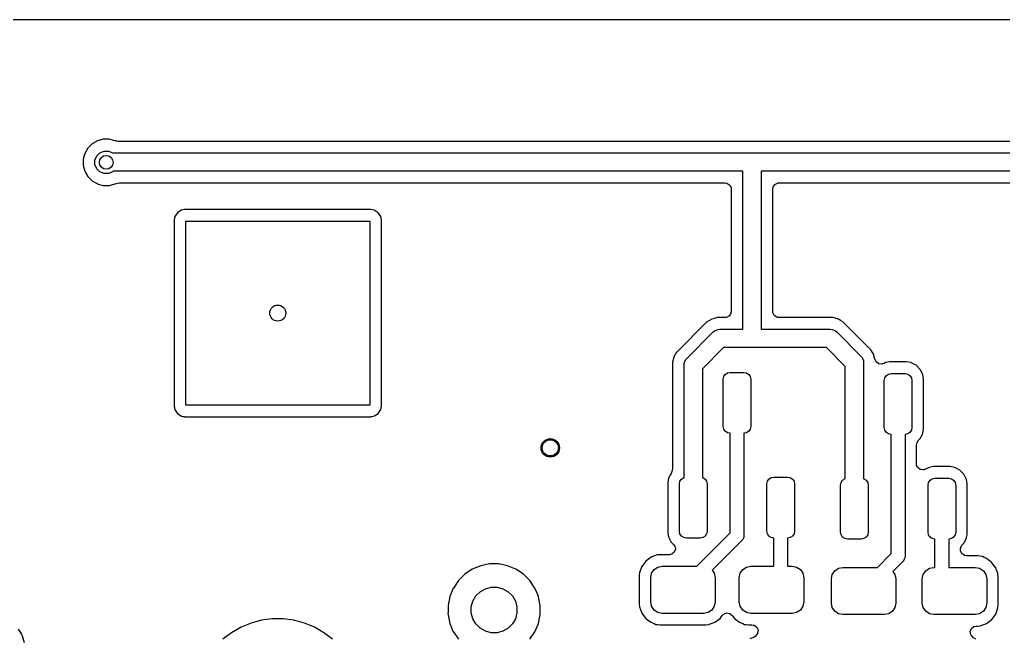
# Model space of a CAD drawing. Header units: inches. Extents: x 0.01 to 5.35, y 0.01 to 3.37.
# Drawn here: x 3.59 to 4.431, y 2.839 to 3.368 of the extents above; entities that cross this region are included whole.
import ezdxf

# ---------------------------------------------------------------- set-up
doc = ezdxf.new("R2010")
doc.units = ezdxf.units.IN
doc.header["$MEASUREMENT"] = 0
doc.layers.add('BLACK', color=250, linetype='CONTINUOUS')

msp = doc.modelspace()

# ---------------------------------------------------------------- linework, layer by layer
at = {"layer": 'BLACK', "linetype": 'CONTINUOUS'}
for p, q in [((0.01724, 3.36817), (5.3429, 3.36817)), ((3.65621, 3.26446), (3.65172, 3.26187)), ((3.66122, 3.26581), (3.65621, 3.26446)), ((3.65621, 3.26446), (3.65621, 3.26446)), ((3.66641, 3.26581), (3.66122, 3.26581)), ((3.67009, 3.26482), (3.66641, 3.26581)), ((3.66641, 3.26581), (3.66641, 3.26581)), ((3.67158, 3.26442), (3.67009, 3.26482)), ((3.67009, 3.26482), (3.67009, 3.26482)), ((3.67195, 3.26433), (3.67158, 3.26443)), ((3.67158, 3.26443), (3.67158, 3.26442)), ((3.67296, 3.26413), (3.67195, 3.26433)), ((3.67391, 3.26404), (3.67296, 3.26413)), ((4.21832, 3.26404), (3.67391, 3.26404)), ((4.71434, 3.26404), (4.21832, 3.26404)), ((3.64805, 3.2582), (3.64546, 3.25371)), ((3.65172, 3.26187), (3.64805, 3.2582)), ((3.64805, 3.2582), (3.64805, 3.2582)), ((3.64805, 3.2582), (3.64805, 3.2582)), ((3.65172, 3.26187), (3.65172, 3.26187)), ((3.65172, 3.26187), (3.65172, 3.26187)), ((3.65835, 3.25429), (3.6619, 3.25576)), ((3.6619, 3.25576), (3.66574, 3.25576)), ((3.66574, 3.25576), (3.66929, 3.25429)), ((3.64519, 3.25272), (3.64411, 3.2487)), ((3.64411, 3.2487), (3.64411, 3.24351)), ((3.64546, 3.25371), (3.64519, 3.25272)), ((3.64519, 3.25272), (3.64519, 3.25272)), ((3.64546, 3.25371), (3.64546, 3.25371)), ((3.65417, 3.24802), (3.65564, 3.25157)), ((3.65417, 3.24418), (3.65417, 3.24802)), ((3.65564, 3.25157), (3.65835, 3.25429)), ((3.66929, 3.25429), (3.6694, 3.25417)), ((3.6694, 3.25417), (4.21598, 3.25417)), ((4.21598, 3.25417), (4.71201, 3.25417)), ((3.64411, 3.24351), (3.64438, 3.24252)), ((3.64438, 3.24252), (3.64438, 3.24252)), ((3.64438, 3.24252), (3.64438, 3.24252)), ((3.64438, 3.24252), (3.64546, 3.2385)), ((3.65564, 3.24063), (3.65417, 3.24418)), ((3.65835, 3.23792), (3.65564, 3.24063)), ((3.64546, 3.2385), (3.64603, 3.23751)), ((3.64603, 3.23751), (3.64805, 3.234)), ((3.64805, 3.234), (3.64805, 3.234)), ((3.64805, 3.234), (3.64805, 3.234)), ((3.64805, 3.234), (3.65172, 3.23033)), ((3.65172, 3.23033), (3.65498, 3.22845)), ((3.6619, 3.23645), (3.65835, 3.23792)), ((3.66574, 3.23645), (3.6619, 3.23645)), ((3.66929, 3.23792), (3.66574, 3.23645)), ((3.66979, 3.23843), (3.66929, 3.23792)), ((4.20811, 3.23843), (3.66979, 3.23843)), ((4.20811, 3.10339), (4.20811, 3.23843)), ((4.71201, 3.23843), (4.22386, 3.23843)), ((4.22386, 3.23843), (4.22386, 3.10339)), ((3.65498, 3.22845), (3.65592, 3.22791)), ((3.65592, 3.22791), (3.65592, 3.22791)), ((3.65592, 3.22791), (3.65595, 3.22789)), ((3.65595, 3.22789), (3.65621, 3.22774)), ((3.65621, 3.22774), (3.65621, 3.22774)), ((3.65621, 3.22774), (3.65621, 3.22774)), ((3.65621, 3.22774), (3.65678, 3.22759)), ((3.65678, 3.22759), (3.66122, 3.2264)), ((3.66122, 3.2264), (3.66122, 3.2264)), ((3.66122, 3.2264), (3.66641, 3.2264)), ((3.66641, 3.2264), (3.67142, 3.22774)), ((3.66641, 3.2264), (3.66641, 3.2264)), ((3.67142, 3.22774), (3.67172, 3.22786)), ((3.67142, 3.22774), (3.67142, 3.22774)), ((3.67172, 3.22786), (3.67174, 3.22783)), ((3.67174, 3.22783), (3.67234, 3.22808)), ((3.67234, 3.22808), (3.67354, 3.2284)), ((3.67354, 3.2284), (3.6748, 3.22856)), ((3.6748, 3.22856), (4.19266, 3.22856)), ((4.19266, 3.22856), (4.19404, 3.22837)), ((4.19404, 3.22837), (4.19463, 3.22819)), ((4.19463, 3.22819), (4.19694, 3.22671)), ((4.19694, 3.22671), (4.19699, 3.22665)), ((4.19699, 3.22665), (4.19807, 3.22449)), ((4.19807, 3.22449), (4.19814, 3.22419)), ((4.19814, 3.22419), (4.19825, 3.22316)), ((4.19825, 3.22316), (4.19825, 3.11883)), ((4.23372, 3.22298), (4.23392, 3.22435)), ((4.23372, 3.11865), (4.23372, 3.22298)), ((4.23392, 3.22435), (4.23409, 3.22495)), ((4.23409, 3.22495), (4.23558, 3.22726)), ((4.23558, 3.22726), (4.23563, 3.2273)), ((4.23563, 3.2273), (4.23779, 3.22839)), ((4.23779, 3.22839), (4.23809, 3.22845)), ((4.23809, 3.22845), (4.23913, 3.22856)), ((4.23913, 3.22856), (4.71185, 3.22856)), ((3.72788, 3.2052), (3.72462, 3.20302)), ((3.72789, 3.2052), (3.72788, 3.2052)), ((3.72788, 3.2052), (3.72788, 3.2052)), ((3.73076, 3.20577), (3.72789, 3.2052)), ((3.89018, 3.20577), (3.73076, 3.20577)), ((3.73076, 3.20577), (3.73076, 3.20577)), ((3.73076, 3.20577), (3.73076, 3.20577)), ((3.89306, 3.2052), (3.89018, 3.20577)), ((3.89018, 3.20577), (3.89018, 3.20577)), ((3.89018, 3.20577), (3.89018, 3.20577)), ((3.89386, 3.20466), (3.89306, 3.2052)), ((3.89306, 3.2052), (3.89306, 3.2052)), ((3.89306, 3.2052), (3.89306, 3.2052)), ((3.89306, 3.2052), (3.89306, 3.2052)), ((3.89306, 3.2052), (3.89306, 3.2052)), ((3.72244, 3.19975), (3.72187, 3.19688)), ((3.72187, 3.19688), (3.72187, 3.19688)), ((3.72187, 3.19688), (3.72187, 3.03745)), ((3.72462, 3.20302), (3.72244, 3.19975)), ((3.72244, 3.19975), (3.72244, 3.19975)), ((3.89632, 3.20302), (3.89386, 3.20466)), ((3.8985, 3.19975), (3.89632, 3.20302)), ((3.89906, 3.19696), (3.8985, 3.19975)), ((3.8985, 3.19975), (3.8985, 3.19975)), ((3.8985, 3.19975), (3.8985, 3.19975)), ((3.89907, 3.19688), (3.89906, 3.19696)), ((3.89907, 3.03745), (3.89907, 3.19688)), ((3.89907, 3.19688), (3.89907, 3.19688)), ((3.89907, 3.19688), (3.89907, 3.19688)), ((3.73173, 3.03843), (3.73173, 3.19591)), ((3.73173, 3.19591), (3.88921, 3.19591)), ((3.88921, 3.19591), (3.88921, 3.03843)), ((4.1838, 3.11263), (4.18158, 3.11204)), ((4.18492, 3.11293), (4.1838, 3.11263)), ((4.1838, 3.11263), (4.1838, 3.11263)), ((4.18609, 3.11325), (4.18492, 3.11293)), ((4.19284, 3.11325), (4.18609, 3.11325)), ((4.19388, 3.11336), (4.19284, 3.11325)), ((4.19418, 3.11342), (4.19388, 3.11336)), ((4.19634, 3.11451), (4.19418, 3.11342)), ((4.19639, 3.11455), (4.19634, 3.11451)), ((4.19788, 3.11687), (4.19639, 3.11455)), ((4.19805, 3.11746), (4.19788, 3.11687)), ((4.19825, 3.11883), (4.19805, 3.11746)), ((4.23383, 3.11762), (4.23372, 3.11865)), ((4.2339, 3.11732), (4.23383, 3.11762)), ((4.23498, 3.11516), (4.2339, 3.11732)), ((4.23503, 3.11511), (4.23498, 3.11516)), ((4.23734, 3.11362), (4.23503, 3.11511)), ((4.23793, 3.11345), (4.23734, 3.11362)), ((4.2393, 3.11325), (4.23793, 3.11345)), ((4.28525, 3.11325), (4.2393, 3.11325)), ((4.2873, 3.1127), (4.28525, 3.11325)), ((4.28525, 3.11325), (4.28525, 3.11325)), ((4.28525, 3.11325), (4.28525, 3.11325)), ((4.2877, 3.11259), (4.2873, 3.1127)), ((4.2873, 3.1127), (4.2873, 3.1127)), ((4.28881, 3.11229), (4.2877, 3.11259)), ((4.17753, 3.1097), (4.1516, 3.08376)), ((4.17754, 3.1097), (4.17753, 3.1097)), ((4.17753, 3.1097), (4.17753, 3.1097)), ((4.17753, 3.1097), (4.17753, 3.1097)), ((4.18158, 3.11204), (4.17754, 3.1097)), ((4.17754, 3.1097), (4.17754, 3.1097)), ((4.17754, 3.1097), (4.17754, 3.1097)), ((4.18158, 3.11204), (4.18158, 3.11204)), ((4.28928, 3.11217), (4.28881, 3.11229)), ((4.28881, 3.11229), (4.28881, 3.11229)), ((4.28881, 3.11229), (4.28881, 3.11229)), ((4.28976, 3.11204), (4.28928, 3.11217)), ((4.28928, 3.11217), (4.28928, 3.11217)), ((4.29059, 3.11156), (4.28976, 3.11204)), ((4.29178, 3.11087), (4.29059, 3.11156)), ((4.2938, 3.1097), (4.29178, 3.11087)), ((4.31778, 3.08573), (4.2938, 3.1097)), ((4.16022, 3.07844), (4.18286, 3.10108)), ((4.18286, 3.10108), (4.18405, 3.10206)), ((4.18405, 3.10206), (4.18689, 3.10323)), ((4.18689, 3.10323), (4.18843, 3.10339)), ((4.18843, 3.10339), (4.20811, 3.10339)), ((4.22386, 3.10339), (4.28291, 3.10339)), ((4.28291, 3.10339), (4.28445, 3.10323)), ((4.28445, 3.10323), (4.28729, 3.10206)), ((4.28729, 3.10206), (4.28848, 3.10108)), ((4.28848, 3.10108), (4.30915, 3.08041)), ((4.19169, 3.08764), (4.17366, 3.06961)), ((4.27965, 3.08764), (4.19169, 3.08764)), ((4.29571, 3.07158), (4.27965, 3.08764)), ((4.14922, 3.07957), (4.14805, 3.07521)), ((4.14925, 3.07968), (4.14922, 3.07957)), ((4.14926, 3.07972), (4.14925, 3.07968)), ((4.15159, 3.08376), (4.14926, 3.07972)), ((4.1516, 3.08376), (4.15159, 3.08376)), ((4.15159, 3.08376), (4.15159, 3.08376)), ((4.30915, 3.08041), (4.31013, 3.07922)), ((4.31013, 3.07922), (4.31131, 3.07638)), ((4.31961, 3.08255), (4.31778, 3.08573)), ((4.32011, 3.08169), (4.31961, 3.08255)), ((4.32028, 3.08107), (4.32011, 3.08169)), ((4.3203, 3.08099), (4.32028, 3.08107)), ((4.32028, 3.08107), (4.32028, 3.08107)), ((4.32028, 3.08107), (4.32028, 3.08107)), ((4.32116, 3.07778), (4.3203, 3.08099)), ((4.3203, 3.08099), (4.3203, 3.08099)), ((4.14805, 3.07521), (4.14805, 2.98417)), ((4.15791, 3.07287), (4.15806, 3.07441)), ((4.15791, 2.97652), (4.15791, 3.07287)), ((4.15806, 3.07441), (4.15924, 3.07725)), ((4.15924, 3.07725), (4.16022, 3.07844)), ((4.29571, 2.97553), (4.29571, 3.07158)), ((4.31131, 3.07638), (4.31146, 3.07484)), ((4.31146, 3.07484), (4.31146, 2.97553)), ((4.32124, 3.07748), (4.32116, 3.07778)), ((4.32116, 3.07778), (4.32116, 3.07778)), ((4.32196, 3.07593), (4.32124, 3.07748)), ((4.3222, 3.07559), (4.32196, 3.07593)), ((4.32435, 3.07388), (4.3222, 3.07559)), ((4.32709, 3.07361), (4.32435, 3.07388)), ((4.32763, 3.07371), (4.32709, 3.07361)), ((4.32894, 3.07416), (4.32763, 3.07371)), ((4.33015, 3.07477), (4.32894, 3.07416)), ((4.33384, 3.07535), (4.33015, 3.07477)), ((4.33015, 3.07477), (4.33015, 3.07477)), ((4.34813, 3.07535), (4.33384, 3.07535)), ((4.33384, 3.07535), (4.33384, 3.07535)), ((4.35182, 3.07477), (4.34813, 3.07535)), ((4.34813, 3.07535), (4.34813, 3.07535)), ((4.35262, 3.07437), (4.35182, 3.07477)), ((4.35182, 3.07477), (4.35182, 3.07477)), ((4.35182, 3.07477), (4.35182, 3.07477)), ((4.35182, 3.07477), (4.35182, 3.07477)), ((4.35325, 3.07404), (4.35262, 3.07437)), ((4.35627, 3.0725), (4.35325, 3.07404)), ((4.35325, 3.07404), (4.35325, 3.07404)), ((4.3598, 3.06897), (4.35627, 3.0725)), ((4.35627, 3.0725), (4.35627, 3.0725)), ((4.35627, 3.0725), (4.35627, 3.0725)), ((4.17366, 3.06961), (4.17366, 2.97652)), ((4.19138, 3.06057), (4.19183, 3.06283)), ((4.19183, 3.06283), (4.19311, 3.06475)), ((4.19311, 3.06475), (4.19502, 3.06603)), ((4.19502, 3.06603), (4.19728, 3.06648)), ((4.19728, 3.06648), (4.20909, 3.06648)), ((4.20909, 3.06648), (4.21135, 3.06603)), ((4.21135, 3.06603), (4.21327, 3.06475)), ((4.21327, 3.06475), (4.21455, 3.06283)), ((4.21455, 3.06283), (4.215, 3.06057)), ((4.32962, 3.06185), (4.3309, 3.06376)), ((4.3309, 3.06376), (4.33282, 3.06504)), ((4.33282, 3.06504), (4.33508, 3.06549)), ((4.33508, 3.06549), (4.34689, 3.06549)), ((4.34689, 3.06549), (4.34915, 3.06504)), ((4.34915, 3.06504), (4.35107, 3.06376)), ((4.35107, 3.06376), (4.35235, 3.06185)), ((4.35981, 3.06897), (4.3598, 3.06897)), ((4.3598, 3.06897), (4.3598, 3.06897)), ((4.36207, 3.06452), (4.35981, 3.06897)), ((4.36266, 3.06083), (4.36207, 3.06452)), ((4.19138, 3.02022), (4.19138, 3.06057)), ((4.215, 3.06057), (4.215, 3.02022)), ((4.32917, 3.05959), (4.32962, 3.06185)), ((4.32917, 3.01923), (4.32917, 3.05959)), ((4.35235, 3.06185), (4.3528, 3.05959)), ((4.3528, 3.05959), (4.3528, 3.01923)), ((4.36266, 3.03745), (4.36266, 3.06083)), ((3.72187, 3.03745), (3.72187, 3.03745)), ((3.72187, 3.03745), (3.72187, 3.03745)), ((3.72187, 3.03745), (3.72244, 3.03458)), ((3.88921, 3.03843), (3.73173, 3.03843)), ((3.8985, 3.03458), (3.89907, 3.03745)), ((4.36266, 3.01799), (4.36266, 3.03745)), ((3.72244, 3.03458), (3.72244, 3.03458)), ((3.72244, 3.03458), (3.72244, 3.03458)), ((3.72244, 3.03458), (3.72258, 3.03434)), ((3.72258, 3.03434), (3.72271, 3.03418)), ((3.72271, 3.03418), (3.72462, 3.03131)), ((3.72462, 3.03131), (3.72788, 3.02914)), ((3.72788, 3.02914), (3.72788, 3.02914)), ((3.72788, 3.02914), (3.72788, 3.02914)), ((3.72788, 3.02914), (3.72788, 3.02914)), ((3.72788, 3.02914), (3.72788, 3.02914)), ((3.72788, 3.02914), (3.72789, 3.02913)), ((3.72789, 3.02913), (3.72789, 3.02913)), ((3.72789, 3.02913), (3.72938, 3.02884)), ((3.72938, 3.02884), (3.73046, 3.02862)), ((3.73046, 3.02862), (3.73057, 3.02859)), ((3.73057, 3.02859), (3.73076, 3.02856)), ((3.73076, 3.02856), (3.89018, 3.02856)), ((3.89018, 3.02856), (3.89035, 3.02856)), ((3.89035, 3.02856), (3.89066, 3.02866)), ((3.89066, 3.02866), (3.89306, 3.02914)), ((3.89306, 3.02914), (3.89632, 3.03131)), ((3.89632, 3.03131), (3.8985, 3.03458)), ((4.19183, 3.01796), (4.19138, 3.02022)), ((4.215, 3.02022), (4.21455, 3.01796)), ((4.19311, 3.01604), (4.19183, 3.01796)), ((4.19502, 3.01476), (4.19311, 3.01604)), ((4.19728, 3.01431), (4.19502, 3.01476)), ((4.19728, 2.92916), (4.19728, 3.01431)), ((4.21135, 3.01476), (4.20909, 3.01431)), ((4.20909, 3.01431), (4.20909, 2.92671)), ((4.21327, 3.01604), (4.21135, 3.01476)), ((4.21455, 3.01796), (4.21327, 3.01604)), ((4.32962, 3.01697), (4.32917, 3.01923)), ((4.3309, 3.01506), (4.32962, 3.01697)), ((4.33282, 3.01378), (4.3309, 3.01506)), ((4.33508, 3.01333), (4.33282, 3.01378)), ((4.33508, 2.91144), (4.33508, 3.01333)), ((4.34915, 3.01378), (4.34689, 3.01333)), ((4.34689, 3.01333), (4.34689, 2.909)), ((4.35107, 3.01506), (4.34915, 3.01378)), ((4.35235, 3.01697), (4.35107, 3.01506)), ((4.3528, 3.01923), (4.35235, 3.01697)), ((4.35981, 3.00985), (4.36207, 3.0143)), ((4.36207, 3.0143), (4.36209, 3.01432)), ((4.36207, 3.0143), (4.36207, 3.0143)), ((4.36207, 3.0143), (4.36207, 3.0143)), ((4.36207, 3.0143), (4.36207, 3.0143)), ((4.36209, 3.01432), (4.36212, 3.01449)), ((4.36212, 3.01449), (4.36213, 3.01468)), ((4.36212, 3.01449), (4.36212, 3.01449)), ((4.36213, 3.01468), (4.36264, 3.01789)), ((4.36264, 3.01789), (4.36266, 3.01797)), ((4.36266, 3.01797), (4.36266, 3.01799)), ((4.36266, 3.01799), (4.36266, 3.01799)), ((4.35675, 3.00407), (4.35695, 3.00545)), ((4.35675, 2.98807), (4.35675, 3.00407)), ((4.35695, 3.00545), (4.35724, 3.00644)), ((4.35724, 3.00644), (4.35847, 3.00852)), ((4.35847, 3.00852), (4.3598, 3.00985)), ((4.3598, 3.00985), (4.35981, 3.00985)), ((4.35682, 2.98727), (4.35675, 2.98807)), ((4.35683, 2.9872), (4.35682, 2.98727)), ((4.35766, 2.98518), (4.35683, 2.9872)), ((4.14629, 2.97905), (4.1447, 2.97594)), ((4.1468, 2.98006), (4.14629, 2.97905)), ((4.14629, 2.97905), (4.14629, 2.97905)), ((4.14708, 2.98073), (4.1468, 2.98006)), ((4.14712, 2.98085), (4.14708, 2.98073)), ((4.14751, 2.98163), (4.14712, 2.98085)), ((4.14785, 2.98279), (4.14751, 2.98163)), ((4.14805, 2.98417), (4.14785, 2.98279)), ((4.35773, 2.98507), (4.35766, 2.98518)), ((4.35989, 2.98336), (4.35773, 2.98507)), ((4.36262, 2.98309), (4.35989, 2.98336)), ((4.36316, 2.98319), (4.36262, 2.98309)), ((4.36448, 2.98364), (4.36316, 2.98319)), ((4.36755, 2.9852), (4.36448, 2.98364)), ((4.37124, 2.98579), (4.36755, 2.9852)), ((4.36755, 2.9852), (4.36755, 2.9852)), ((4.38553, 2.98579), (4.37124, 2.98579)), ((4.37124, 2.98579), (4.37124, 2.98579)), ((4.38922, 2.9852), (4.38553, 2.98579)), ((4.38553, 2.98579), (4.38553, 2.98579)), ((4.39065, 2.98448), (4.38922, 2.9852)), ((4.38922, 2.9852), (4.38922, 2.9852)), ((4.39367, 2.98293), (4.39065, 2.98448)), ((4.39065, 2.98448), (4.39065, 2.98448)), ((4.39367, 2.98293), (4.39367, 2.98293)), ((4.39721, 2.9794), (4.39367, 2.98293)), ((4.39367, 2.98293), (4.39367, 2.98293)), ((4.39947, 2.97495), (4.39721, 2.9794)), ((4.39721, 2.9794), (4.39721, 2.9794)), ((4.39721, 2.9794), (4.39721, 2.9794)), ((4.1447, 2.97594), (4.14411, 2.97225)), ((4.14411, 2.97225), (4.14411, 2.97225)), ((4.14411, 2.97225), (4.14411, 2.92941)), ((4.1447, 2.97594), (4.1447, 2.97594)), ((4.15398, 2.971), (4.15443, 2.97326)), ((4.15398, 2.93065), (4.15398, 2.971)), ((4.15443, 2.97326), (4.15571, 2.97518)), ((4.15571, 2.97518), (4.15762, 2.97646)), ((4.15762, 2.97646), (4.15791, 2.97652)), ((4.17366, 2.97652), (4.17395, 2.97646)), ((4.17395, 2.97646), (4.17587, 2.97518)), ((4.17587, 2.97518), (4.17715, 2.97326)), ((4.17715, 2.97326), (4.1776, 2.971)), ((4.1776, 2.971), (4.1776, 2.93065)), ((4.22878, 2.971), (4.22923, 2.97326)), ((4.22878, 2.93065), (4.22878, 2.971)), ((4.22923, 2.97326), (4.23051, 2.97518)), ((4.23051, 2.97518), (4.23243, 2.97646)), ((4.23243, 2.97646), (4.23469, 2.97691)), ((4.23469, 2.97691), (4.2465, 2.97691)), ((4.2465, 2.97691), (4.24876, 2.97646)), ((4.24876, 2.97646), (4.25067, 2.97518)), ((4.25067, 2.97518), (4.25195, 2.97326)), ((4.25195, 2.97326), (4.2524, 2.971)), ((4.2524, 2.971), (4.2524, 2.93065)), ((4.29177, 2.97002), (4.29222, 2.97228)), ((4.29177, 2.92967), (4.29177, 2.97002)), ((4.29222, 2.97228), (4.2935, 2.9742)), ((4.2935, 2.9742), (4.29542, 2.97548)), ((4.29542, 2.97548), (4.29571, 2.97553)), ((4.31146, 2.97553), (4.31175, 2.97548)), ((4.31175, 2.97548), (4.31366, 2.9742)), ((4.31366, 2.9742), (4.31494, 2.97228)), ((4.31494, 2.97228), (4.31539, 2.97002)), ((4.31539, 2.97002), (4.31539, 2.92967)), ((4.36657, 2.97002), (4.36702, 2.97228)), ((4.36657, 2.92967), (4.36657, 2.97002)), ((4.36702, 2.97228), (4.3683, 2.9742)), ((4.3683, 2.9742), (4.37022, 2.97548)), ((4.37022, 2.97548), (4.37248, 2.97593)), ((4.37248, 2.97593), (4.38429, 2.97593)), ((4.38429, 2.97593), (4.38655, 2.97548)), ((4.38655, 2.97548), (4.38847, 2.9742)), ((4.38847, 2.9742), (4.38975, 2.97228)), ((4.38975, 2.97228), (4.3902, 2.97002)), ((4.3902, 2.97002), (4.3902, 2.92967)), ((4.40006, 2.97126), (4.39947, 2.97495)), ((4.40006, 2.92842), (4.40006, 2.97126)), ((4.14411, 2.92941), (4.14445, 2.9273)), ((4.15443, 2.92839), (4.15398, 2.93065)), ((4.15571, 2.92647), (4.15443, 2.92839)), ((4.16875, 2.90063), (4.19728, 2.92916)), ((4.17715, 2.92839), (4.17587, 2.92647)), ((4.1776, 2.93065), (4.17715, 2.92839)), ((4.22923, 2.92839), (4.22878, 2.93065)), ((4.23051, 2.92647), (4.22923, 2.92839)), ((4.25195, 2.92839), (4.25067, 2.92647)), ((4.2524, 2.93065), (4.25195, 2.92839)), ((4.29222, 2.92741), (4.29177, 2.92967)), ((4.2935, 2.92549), (4.29222, 2.92741)), ((4.31494, 2.92741), (4.31366, 2.92549)), ((4.31539, 2.92967), (4.31494, 2.92741)), ((4.36702, 2.92741), (4.36657, 2.92967)), ((4.3683, 2.92549), (4.36702, 2.92741)), ((4.38975, 2.92741), (4.38847, 2.92549)), ((4.3902, 2.92967), (4.38975, 2.92741)), ((4.39953, 2.92511), (4.39992, 2.92754)), ((4.39992, 2.92754), (4.39997, 2.92784)), ((4.39997, 2.92784), (4.40006, 2.92842)), ((4.14445, 2.9273), (4.1447, 2.92572)), ((4.1447, 2.92572), (4.14697, 2.92127)), ((4.14697, 2.92127), (4.14697, 2.92127)), ((4.14697, 2.92127), (4.14891, 2.91932)), ((4.14891, 2.91932), (4.14974, 2.91821)), ((4.15762, 2.92519), (4.15571, 2.92647)), ((4.15988, 2.92474), (4.15762, 2.92519)), ((4.17169, 2.92474), (4.15988, 2.92474)), ((4.17395, 2.92519), (4.17169, 2.92474)), ((4.17587, 2.92647), (4.17395, 2.92519)), ((4.20736, 2.92254), (4.18199, 2.89717)), ((4.2081, 2.92343), (4.20736, 2.92254)), ((4.20864, 2.92473), (4.2081, 2.92343)), ((4.20898, 2.92556), (4.20864, 2.92473)), ((4.20909, 2.92671), (4.20898, 2.92556)), ((4.23243, 2.92519), (4.23051, 2.92647)), ((4.23469, 2.92474), (4.23243, 2.92519)), ((4.23469, 2.90063), (4.23469, 2.92474)), ((4.24876, 2.92519), (4.2465, 2.92474)), ((4.2465, 2.92474), (4.2465, 2.90063)), ((4.25067, 2.92647), (4.24876, 2.92519)), ((4.29542, 2.92421), (4.2935, 2.92549)), ((4.29768, 2.92376), (4.29542, 2.92421)), ((4.30949, 2.92376), (4.29768, 2.92376)), ((4.31175, 2.92421), (4.30949, 2.92376)), ((4.31366, 2.92549), (4.31175, 2.92421)), ((4.37022, 2.92421), (4.3683, 2.92549)), ((4.37248, 2.92376), (4.37022, 2.92421)), ((4.37248, 2.89965), (4.37248, 2.92376)), ((4.38655, 2.92421), (4.38429, 2.92376)), ((4.38429, 2.92376), (4.38429, 2.89965)), ((4.38847, 2.92549), (4.38655, 2.92421)), ((4.39464, 2.91687), (4.39588, 2.91895)), ((4.39588, 2.91895), (4.39721, 2.92028)), ((4.39721, 2.92028), (4.39947, 2.92473)), ((4.39721, 2.92028), (4.39721, 2.92028)), ((4.39947, 2.92473), (4.39949, 2.92476)), ((4.39947, 2.92473), (4.39947, 2.92473)), ((4.39947, 2.92473), (4.39947, 2.92473)), ((4.39947, 2.92473), (4.39947, 2.92473)), ((4.39949, 2.92476), (4.39952, 2.92492)), ((4.39952, 2.92492), (4.39953, 2.92511)), ((4.39952, 2.92492), (4.39952, 2.92492)), ((4.14709, 2.9108), (4.14539, 2.91049)), ((4.14738, 2.91091), (4.14709, 2.9108)), ((4.14958, 2.91255), (4.14738, 2.91091)), ((4.15054, 2.91513), (4.14958, 2.91255)), ((4.14974, 2.91821), (4.14996, 2.91782)), ((4.14996, 2.91782), (4.15054, 2.91513)), ((4.32328, 2.89965), (4.33508, 2.91144)), ((4.39432, 2.91364), (4.3944, 2.91605)), ((4.39433, 2.91358), (4.39432, 2.91364)), ((4.39541, 2.91142), (4.39433, 2.91358)), ((4.3944, 2.91605), (4.39453, 2.91648)), ((4.39453, 2.91648), (4.39464, 2.91687)), ((4.39546, 2.91137), (4.39541, 2.91142)), ((4.39777, 2.90988), (4.39546, 2.91137)), ((3.99163, 2.90262), (3.98402, 2.9011)), ((3.99939, 2.90262), (3.99163, 2.90262)), ((3.99163, 2.90262), (3.99163, 2.90262)), ((3.99163, 2.90262), (3.99163, 2.90262)), ((4.007, 2.9011), (3.99939, 2.90262)), ((3.99939, 2.90262), (3.99939, 2.90262)), ((3.99939, 2.90262), (3.99939, 2.90262)), ((4.12514, 2.90486), (4.12174, 2.90033)), ((4.12967, 2.90826), (4.12514, 2.90486)), ((4.12514, 2.90486), (4.12514, 2.90486)), ((4.12981, 2.90831), (4.12967, 2.90826)), ((4.12967, 2.90826), (4.12967, 2.90826)), ((4.13046, 2.90855), (4.12981, 2.90831)), ((4.13498, 2.91024), (4.13046, 2.90855)), ((4.13724, 2.91048), (4.13498, 2.91024)), ((4.1373, 2.91049), (4.13724, 2.91048)), ((4.13733, 2.91049), (4.1373, 2.91049)), ((4.14539, 2.91049), (4.13733, 2.91049)), ((4.13733, 2.91049), (4.13733, 2.91049)), ((4.34516, 2.90482), (4.33652, 2.89618)), ((4.34589, 2.90572), (4.34516, 2.90482)), ((4.34654, 2.90728), (4.34589, 2.90572)), ((4.34678, 2.90784), (4.34654, 2.90728)), ((4.34689, 2.909), (4.34678, 2.90784)), ((4.39836, 2.90971), (4.39777, 2.90988)), ((4.39974, 2.90951), (4.39836, 2.90971)), ((4.40881, 2.90951), (4.39974, 2.90951)), ((4.40895, 2.90951), (4.40881, 2.90951)), ((4.40881, 2.90951), (4.40881, 2.90951)), ((4.40881, 2.90951), (4.40881, 2.90951)), ((4.40912, 2.90948), (4.40895, 2.90951)), ((4.41313, 2.90904), (4.40912, 2.90948)), ((4.41452, 2.908), (4.41313, 2.90904)), ((4.41647, 2.90728), (4.41452, 2.908)), ((4.41787, 2.90623), (4.41647, 2.90728)), ((4.41647, 2.90728), (4.41647, 2.90728)), ((4.41647, 2.90728), (4.41647, 2.90728)), ((4.41647, 2.90728), (4.41647, 2.90728)), ((4.42101, 2.90388), (4.41787, 2.90623)), ((4.42123, 2.90358), (4.42101, 2.90388)), ((4.42101, 2.90388), (4.42101, 2.90388)), ((4.4244, 2.89934), (4.42123, 2.90358)), ((3.9704, 2.89382), (3.96492, 2.88834)), ((3.97685, 2.89813), (3.9704, 2.89382)), ((3.9704, 2.89382), (3.9704, 2.89382)), ((3.9704, 2.89382), (3.9704, 2.89382)), ((3.98402, 2.9011), (3.97685, 2.89814)), ((3.97685, 2.89814), (3.97685, 2.89814)), ((3.97685, 2.89814), (3.97685, 2.89813)), ((3.98402, 2.9011), (3.98402, 2.9011)), ((3.98402, 2.9011), (3.98402, 2.9011)), ((3.98402, 2.9011), (3.98402, 2.9011)), ((3.98402, 2.9011), (3.98402, 2.9011)), ((4.01417, 2.89814), (4.007, 2.9011)), ((4.007, 2.9011), (4.007, 2.9011)), ((4.007, 2.9011), (4.007, 2.9011)), ((4.007, 2.9011), (4.007, 2.9011)), ((4.007, 2.9011), (4.007, 2.9011)), ((4.007, 2.9011), (4.007, 2.9011)), ((4.01417, 2.89813), (4.01417, 2.89814)), ((4.01417, 2.89814), (4.01417, 2.89814)), ((4.02062, 2.89382), (4.01417, 2.89813)), ((4.01417, 2.89813), (4.01417, 2.89813)), ((4.01417, 2.89813), (4.01417, 2.89813)), ((4.02611, 2.88834), (4.02062, 2.89382)), ((4.02062, 2.89382), (4.02062, 2.89382)), ((4.02062, 2.89382), (4.02062, 2.89382)), ((4.11976, 2.89502), (4.11951, 2.89267)), ((4.11984, 2.89524), (4.11976, 2.89502)), ((4.12174, 2.90033), (4.11984, 2.89524)), ((4.11984, 2.89524), (4.11984, 2.89524)), ((4.12174, 2.90033), (4.12174, 2.90033)), ((4.12174, 2.90033), (4.12174, 2.90033)), ((4.12937, 2.89079), (4.13012, 2.89455)), ((4.13012, 2.89455), (4.13225, 2.89775)), ((4.13225, 2.89775), (4.13545, 2.89988)), ((4.13545, 2.89988), (4.13921, 2.90063)), ((4.13921, 2.90063), (4.16875, 2.90063)), ((4.18199, 2.89717), (4.18374, 2.89455)), ((4.18374, 2.89455), (4.18449, 2.89079)), ((4.20516, 2.89079), (4.20591, 2.89455)), ((4.20591, 2.89455), (4.20804, 2.89775)), ((4.20804, 2.89775), (4.21123, 2.89988)), ((4.21123, 2.89988), (4.215, 2.90063)), ((4.215, 2.90063), (4.23469, 2.90063)), ((4.2465, 2.90063), (4.25043, 2.90063)), ((4.25043, 2.90063), (4.2542, 2.89988)), ((4.2542, 2.89988), (4.25739, 2.89775)), ((4.25739, 2.89775), (4.25953, 2.89455)), ((4.25953, 2.89455), (4.26028, 2.89079)), ((4.28465, 2.89357), (4.28678, 2.89676)), ((4.28678, 2.89676), (4.28997, 2.8989)), ((4.28997, 2.8989), (4.29374, 2.89965)), ((4.29374, 2.89965), (4.32328, 2.89965)), ((4.33652, 2.89618), (4.33827, 2.89357)), ((4.3624, 2.89357), (4.36454, 2.89676)), ((4.36454, 2.89676), (4.36773, 2.8989)), ((4.36773, 2.8989), (4.3715, 2.89965)), ((4.3715, 2.89965), (4.37248, 2.89965)), ((4.38429, 2.89965), (4.40693, 2.89965)), ((4.40693, 2.89965), (4.4107, 2.8989)), ((4.4107, 2.8989), (4.41389, 2.89676)), ((4.41389, 2.89676), (4.41602, 2.89357)), ((4.42485, 2.89814), (4.4244, 2.89934)), ((4.4244, 2.89934), (4.4244, 2.89934)), ((4.42616, 2.89464), (4.42485, 2.89814)), ((4.42638, 2.89403), (4.42616, 2.89464)), ((4.42663, 2.89169), (4.42638, 2.89403)), ((3.96492, 2.88834), (3.96061, 2.88189)), ((3.96492, 2.88834), (3.96492, 2.88834)), ((3.96492, 2.88834), (3.96492, 2.88834)), ((4.03042, 2.88189), (4.02611, 2.88834)), ((4.02611, 2.88834), (4.02611, 2.88834)), ((4.02611, 2.88834), (4.02611, 2.88834)), ((4.11951, 2.89267), (4.11951, 2.89267)), ((4.11951, 2.89267), (4.11951, 2.86823)), ((4.12937, 2.87012), (4.12937, 2.89079)), ((4.18449, 2.89079), (4.18449, 2.87012)), ((4.20516, 2.87012), (4.20516, 2.89079)), ((4.26028, 2.89079), (4.26028, 2.87012)), ((4.2839, 2.8898), (4.28465, 2.89357)), ((4.2839, 2.86913), (4.2839, 2.8898)), ((4.33827, 2.89357), (4.33902, 2.8898)), ((4.33902, 2.8898), (4.33902, 2.86913)), ((4.36165, 2.8898), (4.3624, 2.89357)), ((4.36165, 2.86913), (4.36165, 2.8898)), ((4.41602, 2.89357), (4.41677, 2.8898)), ((4.41677, 2.8898), (4.41677, 2.86913)), ((4.42663, 2.86725), (4.42663, 2.89169)), ((3.9606, 2.88189), (3.95764, 2.87472)), ((3.96061, 2.88189), (3.9606, 2.88189)), ((3.9606, 2.88189), (3.9606, 2.88189)), ((3.97989, 2.87521), (3.98353, 2.87885)), ((3.98353, 2.87885), (3.98798, 2.88141)), ((3.98798, 2.88141), (3.99294, 2.88274)), ((3.99294, 2.88274), (3.99808, 2.88274)), ((3.99808, 2.88274), (4.00304, 2.88141)), ((4.00304, 2.88141), (4.0075, 2.87885)), ((4.0075, 2.87885), (4.01113, 2.87521)), ((4.03168, 2.87883), (4.03042, 2.88189)), ((4.03042, 2.88189), (4.03042, 2.88189)), ((4.03306, 2.87552), (4.03168, 2.87883)), ((3.95764, 2.87472), (3.95612, 2.86711)), ((3.95764, 2.87472), (3.95764, 2.87472)), ((3.976, 2.8658), (3.97733, 2.87076)), ((3.97733, 2.87076), (3.97989, 2.87521)), ((4.01113, 2.87521), (4.0137, 2.87076)), ((4.0137, 2.87076), (4.01503, 2.8658)), ((4.03315, 2.87529), (4.03306, 2.87552)), ((4.0333, 2.87494), (4.03315, 2.87529)), ((4.03338, 2.87477), (4.0333, 2.87494)), ((4.03339, 2.87472), (4.03338, 2.87477)), ((4.03348, 2.87424), (4.03339, 2.87472)), ((4.03339, 2.87472), (4.03339, 2.87472)), ((4.0349, 2.86711), (4.03348, 2.87424)), ((4.13012, 2.86635), (4.12937, 2.87012)), ((4.18449, 2.87012), (4.18374, 2.86635)), ((4.20591, 2.86635), (4.20516, 2.87012)), ((4.26028, 2.87012), (4.25953, 2.86635)), ((4.28465, 2.86537), (4.2839, 2.86913)), ((4.33902, 2.86913), (4.33827, 2.86537)), ((4.3624, 2.86537), (4.36165, 2.86913)), ((4.41677, 2.86913), (4.41602, 2.86537)), ((3.95612, 2.8611), (3.95591, 2.86039)), ((3.95591, 2.86039), (3.95764, 2.85174)), ((3.95612, 2.86711), (3.95612, 2.8611)), ((3.976, 2.86066), (3.976, 2.8658)), ((3.97733, 2.8557), (3.976, 2.86066)), ((4.01503, 2.86066), (4.0137, 2.8557)), ((4.01503, 2.8658), (4.01503, 2.86066)), ((4.0349, 2.85935), (4.0349, 2.86711)), ((4.11951, 2.86823), (4.11951, 2.86816)), ((4.11951, 2.86816), (4.11952, 2.86809)), ((4.11952, 2.86809), (4.11976, 2.86589)), ((4.11976, 2.86589), (4.12064, 2.86352)), ((4.12064, 2.86352), (4.12174, 2.86058)), ((4.12174, 2.86058), (4.12174, 2.86058)), ((4.12174, 2.86058), (4.12332, 2.85847)), ((4.13225, 2.86316), (4.13012, 2.86635)), ((4.13545, 2.86102), (4.13225, 2.86316)), ((4.13921, 2.86028), (4.13545, 2.86102)), ((4.17465, 2.86028), (4.13921, 2.86028)), ((4.17841, 2.86102), (4.17465, 2.86028)), ((4.18161, 2.86316), (4.17841, 2.86102)), ((4.18374, 2.86635), (4.18161, 2.86316)), ((4.19191, 2.85972), (4.19449, 2.86068)), ((4.19449, 2.86068), (4.19718, 2.86009)), ((4.19718, 2.86009), (4.19745, 2.85995)), ((4.20804, 2.86316), (4.20591, 2.86635)), ((4.21123, 2.86102), (4.20804, 2.86316)), ((4.215, 2.86028), (4.21123, 2.86102)), ((4.25043, 2.86028), (4.215, 2.86028)), ((4.2542, 2.86102), (4.25043, 2.86028)), ((4.25739, 2.86316), (4.2542, 2.86102)), ((4.25953, 2.86635), (4.25739, 2.86316)), ((4.28678, 2.86217), (4.28465, 2.86537)), ((4.28997, 2.86004), (4.28678, 2.86217)), ((4.33613, 2.86217), (4.33294, 2.86004)), ((4.33827, 2.86537), (4.33613, 2.86217)), ((4.36454, 2.86217), (4.3624, 2.86537)), ((4.36773, 2.86004), (4.36454, 2.86217)), ((4.41389, 2.86217), (4.4107, 2.86004)), ((4.41602, 2.86537), (4.41389, 2.86217)), ((4.4244, 2.85959), (4.42638, 2.8649)), ((4.42638, 2.8649), (4.42663, 2.86725)), ((3.78764, 2.85195), (3.77905, 2.8484)), ((3.79661, 2.85436), (3.78764, 2.85195)), ((3.80555, 2.85553), (3.79661, 2.85436)), ((3.80559, 2.85554), (3.80555, 2.85553)), ((3.80583, 2.85557), (3.80559, 2.85554)), ((3.81512, 2.85557), (3.80583, 2.85557)), ((3.80583, 2.85557), (3.80583, 2.85557)), ((3.80583, 2.85557), (3.80583, 2.85557)), ((3.81513, 2.85557), (3.81512, 2.85557)), ((3.81512, 2.85557), (3.81512, 2.85557)), ((3.81519, 2.85556), (3.81513, 2.85557)), ((3.82401, 2.8544), (3.81519, 2.85556)), ((3.82434, 2.85438), (3.82401, 2.8544)), ((3.82464, 2.85428), (3.82434, 2.85438)), ((3.82936, 2.85301), (3.82464, 2.85428)), ((3.83331, 2.85195), (3.82936, 2.85301)), ((3.84189, 2.8484), (3.83331, 2.85195)), ((3.95764, 2.85174), (3.95764, 2.85174)), ((3.95764, 2.85174), (3.95764, 2.85174)), ((3.95764, 2.85174), (3.95764, 2.85174)), ((3.95764, 2.85174), (3.95764, 2.85174)), ((3.95764, 2.85174), (3.95764, 2.85174)), ((3.95764, 2.85174), (3.9606, 2.84457)), ((3.97989, 2.85124), (3.97733, 2.8557)), ((4.0137, 2.8557), (4.01113, 2.85124)), ((4.03042, 2.84457), (4.03339, 2.85174)), ((4.03339, 2.85174), (4.03396, 2.8546)), ((4.03396, 2.8546), (4.03402, 2.85494)), ((4.03402, 2.85494), (4.0346, 2.85784)), ((4.03402, 2.85494), (4.03402, 2.85494)), ((4.03402, 2.85494), (4.03402, 2.85494)), ((4.0346, 2.85784), (4.0349, 2.85935)), ((4.12332, 2.85847), (4.12514, 2.85604)), ((4.12514, 2.85604), (4.12514, 2.85604)), ((4.12514, 2.85604), (4.12594, 2.85544)), ((4.12594, 2.85544), (4.12967, 2.85265)), ((4.12967, 2.85265), (4.12967, 2.85265)), ((4.12967, 2.85265), (4.13162, 2.85192)), ((4.13162, 2.85192), (4.13234, 2.85158)), ((4.17888, 2.85067), (4.18419, 2.85265)), ((4.18419, 2.85265), (4.18872, 2.85604)), ((4.18872, 2.85604), (4.19049, 2.85841)), ((4.19049, 2.85841), (4.19148, 2.85939)), ((4.19148, 2.85939), (4.19191, 2.85972)), ((4.19745, 2.85995), (4.19902, 2.85859)), ((4.19902, 2.85859), (4.19961, 2.85779)), ((4.19961, 2.85779), (4.20092, 2.85604)), ((4.20092, 2.85604), (4.20192, 2.8553)), ((4.20192, 2.8553), (4.20224, 2.85506)), ((4.20224, 2.85506), (4.20546, 2.85265)), ((4.20546, 2.85265), (4.20546, 2.85265)), ((4.20546, 2.85265), (4.20546, 2.85265)), ((4.20546, 2.85265), (4.20741, 2.85192)), ((4.20741, 2.85192), (4.2081, 2.8516)), ((4.29374, 2.85929), (4.28997, 2.86004)), ((4.32917, 2.85929), (4.29374, 2.85929)), ((4.33294, 2.86004), (4.32917, 2.85929)), ((4.3715, 2.85929), (4.36773, 2.86004)), ((4.40693, 2.85929), (4.3715, 2.85929)), ((4.4107, 2.86004), (4.40693, 2.85929)), ((4.41116, 2.84968), (4.41647, 2.85166)), ((4.41647, 2.85166), (4.42101, 2.85506)), ((4.42101, 2.85506), (4.4244, 2.85959)), ((3.59146, 2.84239), (3.58887, 2.84688)), ((3.77101, 2.84375), (3.76363, 2.83809)), ((3.77905, 2.8484), (3.77101, 2.84375)), ((3.77101, 2.84375), (3.77101, 2.84375)), ((3.77905, 2.8484), (3.77905, 2.8484)), ((3.84617, 2.84593), (3.84189, 2.8484)), ((3.84189, 2.8484), (3.84189, 2.8484)), ((3.84994, 2.84375), (3.84617, 2.84593)), ((3.84617, 2.84593), (3.84617, 2.84593)), ((3.84995, 2.84374), (3.84994, 2.84375)), ((3.84994, 2.84375), (3.84994, 2.84375)), ((3.85, 2.8437), (3.84995, 2.84374)), ((3.85731, 2.83809), (3.85, 2.8437)), ((3.9606, 2.84457), (3.9606, 2.84457)), ((3.9606, 2.84457), (3.96061, 2.84457)), ((3.96061, 2.84457), (3.96492, 2.83812)), ((3.98353, 2.84761), (3.97989, 2.85124)), ((3.98798, 2.84504), (3.98353, 2.84761)), ((3.99294, 2.84371), (3.98798, 2.84504)), ((3.99808, 2.84371), (3.99294, 2.84371)), ((4.00304, 2.84504), (3.99808, 2.84371)), ((4.0075, 2.84761), (4.00304, 2.84504)), ((4.01113, 2.85124), (4.0075, 2.84761)), ((4.02611, 2.83812), (4.03042, 2.84457)), ((4.13234, 2.85158), (4.1337, 2.8508)), ((4.1337, 2.8508), (4.13525, 2.85064)), ((4.13525, 2.85064), (4.13525, 2.85064)), ((4.13525, 2.85064), (4.13525, 2.85064)), ((4.13525, 2.85064), (4.13733, 2.85041)), ((4.13733, 2.85041), (4.17653, 2.85041)), ((4.17653, 2.85041), (4.17888, 2.85067)), ((4.2081, 2.8516), (4.20952, 2.8508)), ((4.20952, 2.8508), (4.21104, 2.85064)), ((4.21104, 2.85064), (4.21104, 2.85064)), ((4.21104, 2.85064), (4.21104, 2.85064)), ((4.21104, 2.85064), (4.21312, 2.85041)), ((4.21312, 2.85041), (4.21596, 2.85041)), ((4.21596, 2.85041), (4.21734, 2.85022)), ((4.21734, 2.85022), (4.21777, 2.85009)), ((4.21777, 2.85009), (4.22008, 2.8486)), ((4.22008, 2.8486), (4.22122, 2.8461)), ((4.22083, 2.84338), (4.22071, 2.8431)), ((4.22122, 2.8461), (4.22083, 2.84338)), ((4.22083, 2.84338), (4.22083, 2.84338)), ((4.40264, 2.84479), (4.40361, 2.84737)), ((4.40323, 2.8421), (4.40264, 2.84479)), ((4.40361, 2.84737), (4.40572, 2.84895)), ((4.40572, 2.84895), (4.40576, 2.84898)), ((4.40576, 2.84898), (4.40581, 2.84902)), ((4.40576, 2.84898), (4.40576, 2.84898)), ((4.40581, 2.84902), (4.40596, 2.84907)), ((4.40596, 2.84907), (4.40609, 2.84912)), ((4.40609, 2.84912), (4.4078, 2.84943)), ((4.4078, 2.84943), (4.40881, 2.84943)), ((4.40881, 2.84943), (4.41116, 2.84968)), ((4.40881, 2.84943), (4.40881, 2.84943)), ((3.59184, 2.84149), (3.59146, 2.84239)), ((3.59146, 2.84239), (3.59146, 2.84239)), ((3.59146, 2.84239), (3.59146, 2.84239)), ((3.59146, 2.84239), (3.59146, 2.84239)), ((3.592, 2.8411), (3.59184, 2.84149)), ((3.59208, 2.8409), (3.592, 2.8411)), ((3.59243, 2.84007), (3.59208, 2.8409)), ((3.59208, 2.8409), (3.59208, 2.8409)), ((3.59247, 2.83997), (3.59243, 2.84007)), ((3.59381, 2.83496), (3.59247, 2.83997)), ((4.21659, 2.83924), (4.21425, 2.83864)), ((4.21749, 2.83974), (4.21659, 2.83924)), ((4.21861, 2.84057), (4.21749, 2.83974)), ((4.21972, 2.84168), (4.21861, 2.84057)), ((4.22071, 2.8431), (4.21972, 2.84168)), ((4.40326, 2.84205), (4.40323, 2.8421)), ((4.40327, 2.84204), (4.40326, 2.84205)), ((4.40401, 2.84116), (4.40327, 2.84204)), ((4.40395, 2.8411), (4.40401, 2.84116)), ((4.40541, 2.83949), (4.40395, 2.8411)), ((4.40741, 2.83816), (4.40541, 2.83949))]:
    msp.add_line(p, q, dxfattribs=at)
at = {"layer": 'BLACK'}
for centre, radius in [((3.66382, 3.2461), 0.00591), ((3.81047, 3.11717), 0.00689), ((4.04354, 3.00186), 0.00787)]:
    msp.add_circle(centre, radius, dxfattribs=at)
at = {"layer": 'WHITE'}
for centre, radius in [((3.66382, 3.2461), 0.00591), ((3.81047, 3.11717), 0.00689), ((4.04354, 3.00186), 0.00689)]:
    msp.add_circle(centre, radius, dxfattribs=at)

doc.saveas('drawing.dxf')
